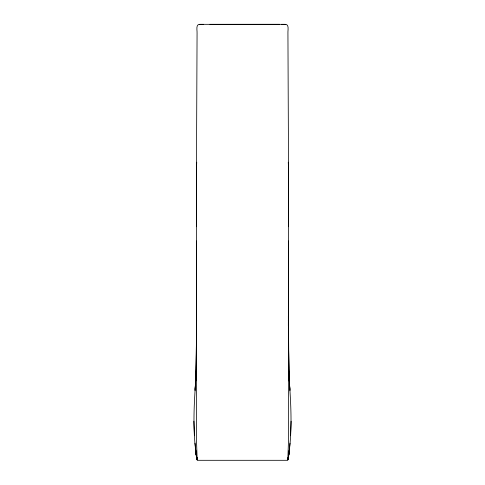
<?xml version="1.0" encoding="UTF-8"?>
<svg xmlns="http://www.w3.org/2000/svg" width="485" height="485" viewBox="0 0 485 485"><rect width="100%" height="100%" fill="white"/><g stroke="black" fill="none" stroke-linecap="round" stroke-linejoin="round"><path stroke-width="0.73" d="M196.425 351.716L196.425 299.93L196.455 330.934M196.413 240.996L196.443 259.463M196.407 226.731L196.413 168.137M197.116 459.907C192.781 435.457 193.691 410.225 195.4 385.52L195.176 389.582L196.231 368.176L196.419 334.395M196.504 317.299L196.504 315.408L196.667 321.04M196.455 315.201L196.455 308.787L196.455 322.531M288.345 316.19L288.702 368.285M288.339 325.714L288.587 251.721M288.587 288.236L288.551 438.816L287.847 459.416M288.587 181.736L287.932 33.222C287.678 30.397 289.684 23.383 284.537 24.329L209.944 24.341M288.557 325.114L288.575 299.93L288.545 330.934M288.581 356.451L288.557 372.565L288.587 358.215M288.581 166.67L288.587 163.966M287.884 459.907C292.219 435.457 291.309 410.225 289.6 385.52L289.824 389.582L288.769 368.176L288.575 342.81L288.605 352.759M196.425 170.065L196.728 162.202M288.557 259.463L288.587 240.996M288.545 322.531L288.545 310.503M196.419 177.249L196.407 179.201L197.068 33.222C197.274 30.422 195.352 23.359 200.463 24.329L279.639 24.317M288.496 318.366L288.545 308.787L288.545 315.201M288.49 271.085L288.563 261.56M288.423 283.319L288.508 273.328M196.577 351.946L196.298 368.285M288.423 320.318L288.496 315.644L288.496 321.216M196.201 375.22L195.728 381.004L196.425 342.81L196.395 352.759L196.407 345.29L196.413 347.89M196.116 371.31L196.643 335.062L196.413 251.721M196.189 371.249L195.043 390.746M290.485 435.742L291.097 421.198M195.479 384.635L196.14 373.553L195.728 381.004M288.332 321.04L288.496 315.408L288.496 317.299M289.994 443.157L288.478 457.81L287.902 459.847L289.43 449.619L287.92 459.762L288.896 453.942L287.951 459.44M284.477 24.462L285.55 24.341L281.427 24.347M203.573 24.347L199.45 24.341L200.523 24.462M197.425 460.307L287.575 460.307M288.272 162.202L288.575 170.065M197.049 459.44L196.104 453.942L197.098 459.847L196.334 456.464L196.771 458.889L195.006 443.157M197.152 459.416L196.449 438.816L196.407 172.642M288.799 375.22L289.272 381.004L288.587 347.89M289.272 381.004L288.951 376.372L289.957 390.746M289.521 384.635L288.811 371.249M193.903 421.198L194.515 435.742M288.884 371.31L288.581 334.395M196.504 275.062L196.577 283.319L196.492 273.328M196.437 261.56L196.51 271.085M288.593 345.29L288.636 355.42M196.413 163.966L196.419 166.67M196.413 329.539L196.431 335.014M196.413 358.215L196.443 372.565M288.587 168.137L288.593 226.725M288.575 351.716L288.593 172.642M196.577 319.524L196.577 320.318L196.504 315.644L196.504 321.216M196.419 324.404L196.425 336.596M197.08 459.762L195.57 449.619L197.08 459.762M197.062 459.659L196.134 454.663L197.062 459.659M197.043 459.568L196.607 457.537L197.043 459.568"/></g></svg>
